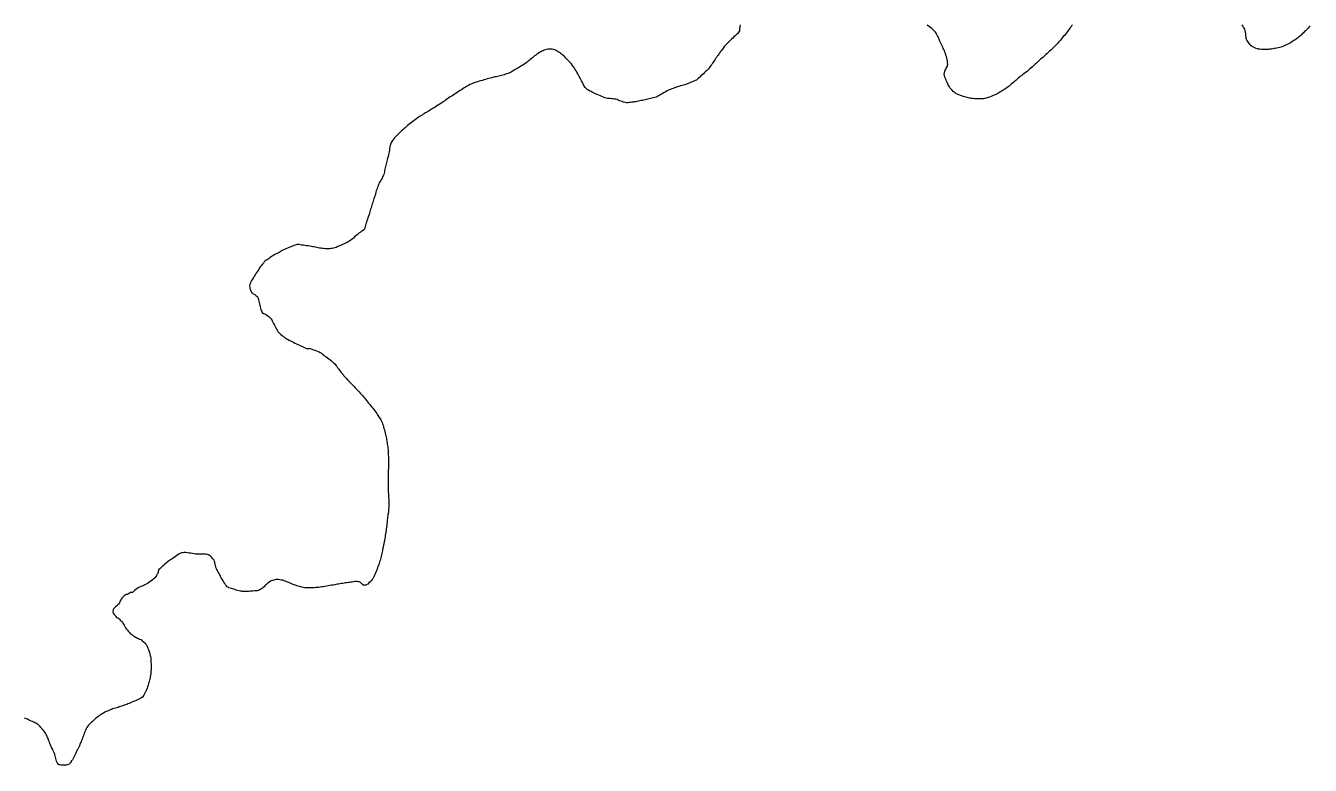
# Model space of a CAD drawing. Header units: inches. Extents: x 130170 to 284068, y 377793 to 804530.
# Drawn here: x 255039 to 262788, y 727527 to 731987 of the extents above; entities that cross this region are included whole.
import ezdxf

# ---------------------------------------------------------------- set-up
doc = ezdxf.new("R2010")
doc.units = ezdxf.units.IN
doc.header["$MEASUREMENT"] = 0
doc.layers.add('muni_il', color=7, linetype='Continuous')

msp = doc.modelspace()

# ---------------------------------------------------------------- linework, layer by layer
at = {"layer": 'muni_il'}
for points in [[(259349, 731993), (259347.5, 731984.5), (259346, 731976), (259345.3, 731969), (259344.7, 731962), (259344, 731955), (259340, 731949.3), (259336, 731943.7), (259332, 731938), (259326, 731933), (259318.8, 731926.2), (259311.6, 731919.4), (259304.4, 731912.6), (259297.2, 731905.8), (259290, 731899), (259284.2, 731893), (259278.3, 731887), (259272.5, 731881), (259266.7, 731875), (259260.8, 731869), (259255, 731863), (259250.7, 731857.3), (259246.3, 731851.7), (259242, 731846), (259236.3, 731838.3), (259230.7, 731830.7), (259225, 731823), (259220.2, 731816.2), (259215.3, 731809.3), (259210.5, 731802.5), (259205.7, 731795.7), (259200.8, 731788.8), (259196, 731782), (259191.3, 731774.8), (259186.5, 731767.5), (259181.8, 731760.3), (259177, 731753), (259172.5, 731747), (259168, 731741), (259163, 731734), (259158, 731727), (259152, 731721.3), (259146, 731715.5), (259140, 731709.8), (259134, 731704), (259126.8, 731697.2), (259119.6, 731690.4), (259112.4, 731683.6), (259105.2, 731676.8), (259098, 731670), (259091.5, 731664.5), (259085, 731659), (259077.3, 731655.8), (259069.5, 731652.5), (259061.8, 731649.3), (259054, 731646), (259045.8, 731642.5), (259037.5, 731639), (259029.3, 731635.5), (259021, 731632), (259014.5, 731630.5), (259008, 731629), (258998.4, 731626.2), (258988.8, 731623.4), (258979.2, 731620.6), (258969.6, 731617.8), (258960, 731615), (258952.2, 731612), (258944.3, 731609), (258936.5, 731606), (258928.7, 731603), (258920.8, 731600), (258913, 731597), (258904.4, 731592), (258895.8, 731587), (258887.2, 731582), (258878.6, 731577), (258870, 731572), (258863.3, 731568), (258856.5, 731564), (258849.8, 731560), (258843, 731556), (258834, 731553.5), (258825, 731551), (258816.8, 731549.2), (258808.7, 731547.3), (258800.5, 731545.5), (258792.3, 731543.7), (258784.2, 731541.8), (258776, 731540), (258767.8, 731538.3), (258759.7, 731536.7), (258751.5, 731535), (258743.3, 731533.3), (258735.2, 731531.7), (258727, 731530), (258719.7, 731528.7), (258712.3, 731527.3), (258705, 731526), (258696, 731525), (258687, 731524), (258678, 731523), (258670.5, 731522.5), (258663, 731522), (258654.5, 731524.3), (258646, 731526.5), (258637.5, 731528.8), (258629, 731531), (258621.3, 731534.7), (258613.7, 731538.3), (258606, 731542), (258598, 731543.3), (258590, 731544.7), (258582, 731546), (258573.5, 731546.5), (258565, 731547), (258556.5, 731547.5), (258548, 731548), (258540.5, 731550), (258533, 731552), (258523.8, 731555.8), (258514.6, 731559.6), (258505.4, 731563.4), (258496.2, 731567.2), (258487, 731571), (258479.5, 731574.7), (258472, 731578.3), (258464.5, 731582), (258457, 731585.7), (258449.5, 731589.3), (258442, 731593), (258433.5, 731597.5), (258425, 731602), (258419, 731608.5), (258413, 731615), (258409.5, 731621), (258406, 731627), (258401.4, 731635.8), (258396.8, 731644.6), (258392.2, 731653.4), (258387.6, 731662.2), (258383, 731671), (258378.4, 731679.8), (258373.8, 731688.6), (258369.2, 731697.4), (258364.6, 731706.2), (258360, 731715), (258354.4, 731723.2), (258348.8, 731731.4), (258343.2, 731739.6), (258337.6, 731747.8), (258332, 731756), (258326.2, 731762), (258320.3, 731768), (258314.5, 731774), (258308.7, 731780), (258302.8, 731786), (258297, 731792), (258290.7, 731798.3), (258284.3, 731804.7), (258278, 731811), (258271.7, 731815.7), (258265.3, 731820.3), (258259, 731825), (258252, 731829.3), (258245, 731833.5), (258238, 731837.8), (258231, 731842), (258222.5, 731844), (258214, 731846), (258205.3, 731846), (258196.7, 731846), (258188, 731846), (258180.7, 731843.7), (258173.3, 731841.3), (258166, 731839), (258159.7, 731836), (258153.3, 731833), (258147, 731830), (258138.7, 731825), (258130.3, 731820), (258122, 731815), (258115.5, 731809.7), (258109, 731804.3), (258102.5, 731799), (258096, 731793.7), (258089.5, 731788.3), (258083, 731783), (258076.7, 731777.7), (258070.3, 731772.3), (258064, 731767), (258057, 731762.3), (258050, 731757.7), (258043, 731753), (258034.6, 731747.8), (258026.2, 731742.6), (258017.8, 731737.4), (258009.4, 731732.2), (258001, 731727), (257992.4, 731722), (257983.8, 731717), (257975.2, 731712), (257966.6, 731707), (257958, 731702), (257950, 731699.3), (257942, 731696.7), (257934, 731694), (257926, 731691.3), (257918, 731688.7), (257910, 731686), (257901.8, 731684.3), (257893.7, 731682.7), (257885.5, 731681), (257877.3, 731679.3), (257869.2, 731677.7), (257861, 731676), (257851.4, 731673.4), (257841.8, 731670.8), (257832.2, 731668.2), (257822.6, 731665.6), (257813, 731663), (257803.4, 731660.2), (257793.8, 731657.4), (257784.2, 731654.6), (257774.6, 731651.8), (257765, 731649), (257757.3, 731646.7), (257749.7, 731644.3), (257742, 731642), (257734, 731638.7), (257726, 731635.3), (257718, 731632), (257709.6, 731626.8), (257701.2, 731621.6), (257692.8, 731616.4), (257684.4, 731611.2), (257676, 731606), (257667.6, 731600.6), (257659.2, 731595.2), (257650.8, 731589.8), (257642.4, 731584.4), (257634, 731579), (257625.6, 731573.6), (257617.2, 731568.2), (257608.8, 731562.8), (257600.4, 731557.4), (257592, 731552), (257585.2, 731547.2), (257578.3, 731542.3), (257571.5, 731537.5), (257564.7, 731532.7), (257557.8, 731527.8), (257551, 731523), (257542.6, 731517.6), (257534.2, 731512.2), (257525.8, 731506.8), (257517.4, 731501.4), (257509, 731496), (257501.8, 731491.7), (257494.7, 731487.3), (257487.5, 731483), (257480.3, 731478.7), (257473.2, 731474.3), (257466, 731470), (257458.8, 731465.7), (257451.7, 731461.3), (257444.5, 731457), (257437.3, 731452.7), (257430.2, 731448.3), (257423, 731444), (257414.8, 731438.4), (257406.6, 731432.8), (257398.4, 731427.2), (257390.2, 731421.6), (257382, 731416), (257374.2, 731409.8), (257366.4, 731403.6), (257358.6, 731397.4), (257350.8, 731391.2), (257343, 731385), (257335.6, 731378.4), (257328.2, 731371.8), (257320.8, 731365.2), (257313.4, 731358.6), (257306, 731352), (257300, 731346.2), (257294, 731340.3), (257288, 731334.5), (257282, 731328.7), (257276, 731322.8), (257270, 731317), (257263.7, 731309.7), (257257.3, 731302.3), (257251, 731295), (257247.7, 731288.7), (257244.3, 731282.3), (257241, 731276), (257239, 731270.5), (257237, 731265), (257235.8, 731255.5), (257234.5, 731246), (257233.3, 731236.5), (257232, 731227), (257229.6, 731217.4), (257227.2, 731207.8), (257224.8, 731198.2), (257222.4, 731188.6), (257220, 731179), (257218, 731170.8), (257216, 731162.7), (257214, 731154.5), (257212, 731146.3), (257210, 731138.2), (257208, 731130), (257206.2, 731122), (257204.4, 731114), (257202.6, 731106), (257200.8, 731098), (257199, 731090), (257196, 731082), (257192.3, 731075), (257188.7, 731068), (257185, 731061), (257180.7, 731053.7), (257176.3, 731046.3), (257172, 731039), (257169, 731031.2), (257166, 731023.3), (257163, 731015.5), (257160, 731007.7), (257157, 730999.8), (257154, 730992), (257151.5, 730982.5), (257149, 730973), (257146.5, 730963.5), (257144, 730954), (257142, 730949), (257140, 730944), (257137.5, 730936), (257135, 730928), (257132.5, 730920), (257130, 730912), (257127.5, 730904), (257125, 730896), (257122.5, 730888), (257120, 730880), (257117.5, 730872), (257115, 730864), (257112.5, 730856), (257110, 730848), (257106.8, 730838.6), (257103.6, 730829.2), (257100.4, 730819.8), (257097.2, 730810.4), (257094, 730801), (257091.5, 730793), (257089, 730785), (257087, 730776.7), (257085, 730768.3), (257083, 730760), (257079, 730755), (257071.3, 730750), (257063.5, 730745), (257055.8, 730740), (257048, 730735), (257043, 730730.5), (257038, 730726), (257030.6, 730719.4), (257023.2, 730712.8), (257015.8, 730706.2), (257008.4, 730699.6), (257001, 730693), (256994.5, 730689.2), (256988, 730685.4), (256981.5, 730681.6), (256977, 730679), (256970.3, 730676), (256963.7, 730673), (256957, 730670), (256949.3, 730666.7), (256941.7, 730663.3), (256934, 730660), (256926.3, 730656.7), (256918.7, 730653.3), (256911, 730650), (256903.3, 730648), (256895.7, 730646), (256888, 730644), (256879.3, 730643), (256870.7, 730642), (256862, 730641), (256852.5, 730641.5), (256843, 730642), (256835.3, 730643), (256827.5, 730644), (256819.8, 730645), (256812, 730646), (256803.8, 730647.7), (256795.7, 730649.3), (256787.5, 730651), (256779.3, 730652.7), (256771.2, 730654.3), (256763, 730656), (256753.2, 730657.4), (256743.4, 730658.8), (256733.6, 730660.2), (256723.8, 730661.6), (256714, 730663), (256704.5, 730664), (256695, 730665), (256686, 730666.5), (256677, 730668), (256671, 730666), (256665, 730664), (256657.2, 730661), (256649.3, 730658), (256641.5, 730655), (256633.7, 730652), (256625.8, 730649), (256618, 730646), (256609, 730642), (256600, 730638), (256591, 730634), (256585.3, 730630.3), (256579.7, 730626.7), (256574, 730623), (256568, 730619.5), (256562, 730616), (256554, 730613), (256546, 730610), (256538, 730605), (256530, 730600), (256522.3, 730594.7), (256514.7, 730589.3), (256507, 730584), (256501, 730580), (256495, 730576), (256489, 730572), (256484, 730569), (256478.4, 730562), (256472.8, 730555), (256467.2, 730548), (256461.6, 730541), (256456, 730534), (256450.4, 730525.8), (256444.8, 730517.6), (256439.2, 730509.4), (256433.6, 730501.2), (256428, 730493), (256422.8, 730484.6), (256417.6, 730476.2), (256412.4, 730467.8), (256407.2, 730459.4), (256402, 730451), (256397.5, 730442.5), (256393, 730434), (256391.5, 730426.5), (256390, 730419), (256390.5, 730411), (256391, 730403), (256394.4, 730395.1), (256397.9, 730387.3), (256398, 730387), (256401, 730382), (256404, 730377), (256408, 730373.5), (256412, 730370), (256421, 730366), (256427, 730360.7), (256433, 730355.3), (256439, 730350), (256441.3, 730341.7), (256443.7, 730333.3), (256446, 730325), (256447.8, 730316.8), (256449.7, 730308.7), (256451.5, 730300.5), (256453.3, 730292.3), (256455.2, 730284.2), (256457, 730276), (256460, 730270), (256463, 730264), (256466, 730258), (256473, 730252), (256479.3, 730249.3), (256485.7, 730246.7), (256492, 730244), (256500, 730238), (256508, 730232), (256514, 730225.5), (256520, 730219), (256523, 730213.5), (256526, 730208), (256530.4, 730199.2), (256534.8, 730190.4), (256539.2, 730181.6), (256543.6, 730172.8), (256548, 730164), (256552, 730157), (256556, 730150), (256560, 730143), (256566, 730136.7), (256572, 730130.3), (256578, 730124), (256585.3, 730118.8), (256592.5, 730113.5), (256599.8, 730108.3), (256607, 730103), (256613, 730099.5), (256619, 730096), (256627.8, 730091.4), (256636.6, 730086.8), (256645.4, 730082.2), (256654.2, 730077.6), (256663, 730073), (256672, 730068.8), (256681, 730064.6), (256690, 730060.4), (256699, 730056.2), (256708, 730052), (256716.3, 730048.3), (256724.7, 730044.7), (256733, 730041), (256740.7, 730040.7), (256748.3, 730040.3), (256756, 730040), (256765.4, 730036.6), (256774.8, 730033.2), (256784.2, 730029.8), (256793.6, 730026.4), (256803, 730023), (256809.5, 730020), (256816, 730017), (256823, 730011.5), (256830, 730006), (256837, 730000.5), (256844, 729995), (256852, 729989.7), (256860, 729984.3), (256868, 729979), (256873.3, 729974.7), (256878.7, 729970.3), (256884, 729966), (256890, 729960.3), (256896, 729954.7), (256902, 729949), (256907, 729942.3), (256912, 729935.7), (256917, 729929), (256922.2, 729922.3), (256927.3, 729915.7), (256932.5, 729909), (256937.7, 729902.3), (256942.8, 729895.7), (256948, 729889), (256953.5, 729882.7), (256959, 729876.3), (256964.5, 729870), (256970, 729863.7), (256975.5, 729857.3), (256981, 729851), (256988, 729844), (256995, 729837), (257002, 729830), (257009, 729823), (257016, 729816), (257021.7, 729809.8), (257027.3, 729803.7), (257033, 729797.5), (257038.7, 729791.3), (257044.3, 729785.2), (257050, 729779), (257056.6, 729771.6), (257063.2, 729764.2), (257069.8, 729756.8), (257076.4, 729749.4), (257083, 729742), (257089.2, 729734.2), (257095.4, 729726.4), (257101.6, 729718.6), (257107.8, 729710.8), (257114, 729703), (257120.2, 729695.2), (257126.4, 729687.4), (257132.6, 729679.6), (257138.8, 729671.8), (257145, 729664), (257150.6, 729655.8), (257156.2, 729647.6), (257161.8, 729639.4), (257167.4, 729631.2), (257173, 729623), (257177.5, 729616.5), (257182, 729610), (257185.3, 729602), (257188.5, 729594), (257191.8, 729586), (257195, 729578), (257197.6, 729568.4), (257200.2, 729558.8), (257202.8, 729549.2), (257205.4, 729539.6), (257208, 729530), (257209.7, 729521.8), (257211.3, 729513.7), (257213, 729505.5), (257214.7, 729497.3), (257216.3, 729489.2), (257218, 729481), (257219.2, 729472.7), (257220.3, 729464.3), (257221.5, 729456), (257222.7, 729447.7), (257223.8, 729439.3), (257225, 729431), (257225.3, 729422.7), (257225.7, 729414.3), (257226, 729406), (257226.3, 729397.7), (257226.7, 729389.3), (257227, 729381), (257227, 729372.7), (257227, 729364.3), (257227, 729356), (257227, 729347.7), (257227, 729339.3), (257227, 729331), (257226.8, 729322.7), (257226.7, 729314.3), (257226.5, 729306), (257226.3, 729297.7), (257226.2, 729289.3), (257226, 729281), (257226, 729272.7), (257226, 729264.3), (257226, 729256), (257226, 729247.7), (257226, 729239.3), (257226, 729231), (257225.7, 729221.7), (257225.3, 729212.3), (257225, 729203), (257225.3, 729196), (257225.7, 729189), (257226, 729182), (257226.5, 729173.7), (257227, 729165.3), (257227.5, 729157), (257228, 729148.7), (257228.5, 729140.3), (257229, 729132), (257229, 729122), (257229, 729112), (257229, 729102), (257229, 729092), (257229, 729082), (257228.3, 729073), (257227.5, 729064), (257226.8, 729055), (257226, 729046), (257224.5, 729039), (257223, 729032), (257222.2, 729023.7), (257221.3, 729015.3), (257220.5, 729007), (257219.7, 728998.7), (257218.8, 728990.3), (257218, 728982), (257216.8, 728972.2), (257215.6, 728962.4), (257214.4, 728952.6), (257213.2, 728942.8), (257212, 728933), (257210.2, 728923.2), (257208.4, 728913.4), (257206.6, 728903.6), (257204.8, 728893.8), (257203, 728884), (257201.2, 728874.2), (257199.4, 728864.4), (257197.6, 728854.6), (257195.8, 728844.8), (257194, 728835), (257192.3, 728827.5), (257190.5, 728820), (257188.8, 728812.5), (257187, 728805), (257185.5, 728795.5), (257184, 728786), (257181.5, 728778), (257179, 728770), (257176.5, 728762), (257174, 728754), (257171.5, 728746), (257169, 728738), (257165.6, 728728.6), (257162.2, 728719.2), (257158.8, 728709.8), (257155.4, 728700.4), (257152, 728691), (257148, 728682), (257144, 728673), (257140, 728664), (257136, 728655), (257132.5, 728651), (257129, 728647), (257122.5, 728640.3), (257116, 728633.5), (257109.5, 728626.8), (257103, 728620), (257097.5, 728617), (257092, 728614), (257085, 728612.5), (257078, 728611), (257070.7, 728617.7), (257063.3, 728624.3), (257056, 728631), (257051, 728633), (257044.5, 728634), (257038, 728635), (257031, 728635), (257024, 728635), (257016.7, 728633.7), (257009.3, 728632.3), (257002, 728631), (256993.7, 728629.8), (256985.3, 728628.7), (256977, 728627.5), (256968.7, 728626.3), (256960.3, 728625.2), (256952, 728624), (256943.3, 728622.7), (256934.7, 728621.3), (256926, 728620), (256918.3, 728618.7), (256910.7, 728617.3), (256903, 728616), (256893.2, 728614.2), (256883.4, 728612.4), (256873.6, 728610.6), (256863.8, 728608.8), (256854, 728607), (256844.2, 728605.4), (256834.4, 728603.8), (256824.6, 728602.2), (256814.8, 728600.6), (256805, 728599), (256796.7, 728598.7), (256788.3, 728598.3), (256780, 728598), (256771.7, 728597.7), (256763.3, 728597.3), (256755, 728597), (256747, 728597.3), (256739, 728597.5), (256731, 728597.8), (256723, 728598), (256714, 728599.5), (256705, 728601), (256697.7, 728603), (256690.3, 728605), (256683, 728607), (256674.3, 728609.7), (256665.7, 728612.3), (256657, 728615), (256649.3, 728618.3), (256641.7, 728621.7), (256634, 728625), (256626.3, 728628.3), (256618.7, 728631.7), (256611, 728635), (256604, 728637.7), (256597, 728640.3), (256590, 728643), (256581, 728644.3), (256572, 728645.7), (256563, 728647), (256556.5, 728647), (256550, 728647), (256542.5, 728645.5), (256535, 728644), (256528.3, 728641.7), (256521.7, 728639.3), (256515, 728637), (256507, 728631), (256499, 728625), (256493.5, 728619.8), (256488, 728614.5), (256482.5, 728609.3), (256477, 728604), (256472, 728599.5), (256467, 728595), (256460.7, 728591.3), (256454.3, 728587.7), (256448, 728584), (256441.5, 728582), (256435, 728580), (256426.7, 728579.3), (256418.3, 728578.7), (256410, 728578), (256401.7, 728577.3), (256393.3, 728576.7), (256385, 728576), (256377, 728575), (256369, 728575.3), (256361, 728575.5), (256353, 728575.8), (256345, 728576), (256340, 728577), (256335, 728578), (256326, 728580), (256317, 728582), (256308, 728584), (256301, 728586.3), (256294, 728588.7), (256287, 728591), (256279.7, 728593.3), (256272.3, 728595.7), (256265, 728598), (256259.5, 728601), (256254, 728604), (256249.5, 728609.5), (256245, 728615), (256239.8, 728623.4), (256234.6, 728631.8), (256229.4, 728640.2), (256224.2, 728648.6), (256219, 728657), (256214.4, 728665.8), (256209.8, 728674.6), (256205.2, 728683.4), (256200.6, 728692.2), (256196, 728701), (256192.5, 728708.5), (256189, 728716), (256186.8, 728724.3), (256184.5, 728732.5), (256182.3, 728740.8), (256180, 728749), (256177.5, 728756), (256175, 728763), (256170.7, 728769), (256166.3, 728775), (256162, 728781), (256157.5, 728785), (256153, 728789), (256147.5, 728792.5), (256142, 728796), (256137, 728797.5), (256132, 728799), (256123, 728799.3), (256114, 728799.7), (256105, 728800), (256096.8, 728800.2), (256088.6, 728800.4), (256080.4, 728800.6), (256072.2, 728800.8), (256064, 728801), (256055, 728802), (256045.2, 728803.6), (256035.4, 728805.2), (256025.6, 728806.8), (256015.8, 728808.4), (256006, 728810), (255999.5, 728810), (255993, 728810), (255985.5, 728809), (255978, 728808), (255971.3, 728805), (255964.7, 728802), (255958, 728799), (255950, 728793), (255942, 728787), (255934, 728781), (255926, 728775), (255918, 728769), (255912.3, 728765.3), (255906.7, 728761.7), (255901, 728758), (255893.3, 728751.7), (255885.7, 728745.3), (255878, 728739), (255870.6, 728732.4), (255863.2, 728725.8), (255855.8, 728719.2), (255848.4, 728712.6), (255841, 728706), (255839.8, 728700.7), (255838.6, 728695.5), (255837.3, 728689.7), (255836, 728684), (255833, 728678.7), (255829, 728671.9), (255825, 728665), (255818.5, 728658), (255812, 728651), (255806.5, 728647), (255801, 728643), (255794, 728638), (255787, 728633), (255780, 728628), (255773, 728623.5), (255766, 728619), (255758, 728615), (255750, 728611), (255742, 728607), (255733.5, 728604.5), (255725, 728602), (255717.7, 728597), (255710.3, 728592), (255703, 728587), (255696.3, 728581.3), (255689.7, 728575.7), (255683, 728570), (255677.5, 728570), (255672, 728570), (255665.5, 728565.5), (255659, 728561), (255654, 728557), (255646, 728556), (255639.5, 728552), (255633, 728548), (255626, 728541), (255619, 728534), (255615.5, 728529.5), (255612, 728525), (255609.5, 728519), (255607, 728513), (255605, 728506.5), (255603, 728500), (255595, 728494), (255588.3, 728488), (255581.5, 728482), (255574.8, 728476), (255568, 728470), (255566, 728463.5), (255564, 728457), (255565, 728451), (255565.4, 728449.8), (255565.5, 728449.5), (255568, 728442), (255573, 728436.5), (255578, 728431), (255580, 728428.4), (255580.4, 728427.8), (255583.7, 728423.4), (255587, 728419), (255594, 728417), (255601, 728412), (255604.5, 728407.5), (255608, 728403), (255615, 728397), (255623, 728392), (255625, 728385), (255629, 728379), (255633, 728373), (255637.5, 728364.5), (255642, 728356), (255647.5, 728348.5), (255653, 728341), (255657, 728336), (255661, 728331), (255666.5, 728325.5), (255672, 728320), (255679, 728315), (255686, 728310), (255693.5, 728305), (255701, 728300), (255707, 728297), (255713, 728294), (255719.5, 728291), (255726, 728288), (255735, 728285), (255740.5, 728280.5), (255746, 728276), (255752, 728270.5), (255758, 728265), (255762.5, 728259.5), (255767, 728254), (255769, 728248.5), (255771, 728243), (255775, 728234), (255779, 728225), (255781, 728219.5), (255783, 728214), (255785.5, 728206.5), (255788, 728199), (255789, 728190), (255791, 728183), (255793, 728176), (255793, 728170), (255793, 728164), (255793.7, 728155.7), (255794.3, 728147.3), (255795, 728139), (255795.5, 728130.5), (255796, 728122), (255796, 728115.3), (255796, 728108.5), (255796, 728108), (255795.3, 728101.3), (255794.7, 728094.7), (255794, 728088), (255793, 728078.5), (255792, 728069), (255790.5, 728059.5), (255789, 728050), (255786.6, 728042), (255784.2, 728034), (255781.8, 728026), (255779.4, 728018), (255777, 728010), (255774, 728000.7), (255771, 727991.3), (255768, 727982), (255764, 727973.7), (255760, 727965.3), (255756, 727957), (255751.7, 727950.3), (255747.3, 727943.7), (255743, 727937), (255734.5, 727932.5), (255726, 727928), (255717.5, 727923.5), (255709, 727919), (255702.3, 727916.3), (255695.7, 727913.7), (255689, 727911), (255680, 727907), (255671, 727903), (255663.4, 727900.2), (255655.8, 727897.4), (255648.2, 727894.6), (255640.6, 727891.8), (255633, 727889), (255625.7, 727886.3), (255618.3, 727883.7), (255611, 727881), (255603.7, 727878.7), (255596.3, 727876.3), (255589, 727874), (255580, 727872), (255571, 727870), (255563.3, 727867), (255555.7, 727864), (255548, 727861), (255540.3, 727857.7), (255532.7, 727854.3), (255525, 727851), (255517, 727846.7), (255509, 727842.3), (255501, 727838), (255494.3, 727833.7), (255487.7, 727829.3), (255481, 727825), (255474, 727819.5), (255467, 727814), (255461, 727808.3), (255455, 727802.7), (255449, 727797), (255443, 727792), (255437, 727787), (255431, 727782), (255424, 727775), (255417, 727768), (255412.5, 727761.5), (255408, 727755), (255404, 727747.5), (255400, 727740), (255397, 727732.3), (255394, 727724.5), (255391, 727716.8), (255388, 727709), (255385, 727701), (255382, 727693), (255379, 727685), (255376, 727677), (255374, 727669), (255370, 727661.5), (255366, 727654), (255363, 727645), (255362, 727639), (255360, 727636), (255358, 727633), (255354, 727625), (255349, 727621), (255347, 727614), (255343.3, 727605.3), (255339.7, 727596.7), (255336, 727588), (255332, 727580), (255328, 727572), (255324, 727564), (255321, 727560), (255318, 727556), (255313, 727553), (255313, 727546), (255312, 727543), (255308, 727541), (255305, 727538), (255303, 727533), (255296, 727531), (255290, 727529.5), (255284, 727528), (255275.5, 727528), (255267, 727528), (255259, 727527.5), (255251, 727527), (255244, 727529.5), (255237, 727532), (255233, 727537), (255229, 727542), (255227, 727547), (255225, 727552), (255222.5, 727560), (255220, 727568), (255218, 727575.8), (255216, 727583.5), (255214, 727591.3), (255212, 727599), (255208.7, 727606.7), (255205.3, 727614.3), (255202, 727622), (255198.7, 727628.3), (255195.3, 727634.7), (255192, 727641), (255188.8, 727649.3), (255185.5, 727657.5), (255182.3, 727665.8), (255179, 727674), (255177, 727680), (255175, 727686), (255172, 727692.7), (255169, 727699.3), (255166, 727706), (255162, 727713), (255158, 727720), (255154, 727727), (255148, 727734), (255142, 727741), (255136, 727748), (255131, 727754.3), (255126, 727760.7), (255121, 727767), (255114, 727772.5), (255107, 727778), (255101, 727781), (255095, 727784), (255089, 727787), (255081, 727790.5), (255073, 727794), (255065, 727797.5), (255057, 727801), (255049, 727804.5), (255041, 727808), (255032.7, 727810.3)], [(261353, 731992), (261348, 731985.3), (261343, 731978.7), (261338, 731972), (261333, 731965.3), (261328, 731958.7), (261323, 731952), (261316.8, 731944.2), (261310.6, 731936.4), (261304.4, 731928.6), (261298.2, 731920.8), (261292, 731913), (261286.5, 731906.7), (261281, 731900.3), (261275.5, 731894), (261270, 731887.7), (261264.5, 731881.3), (261259, 731875), (261253, 731869.2), (261247, 731863.3), (261241, 731857.5), (261235, 731851.7), (261229, 731845.8), (261223, 731840), (261215.6, 731833.4), (261208.2, 731826.8), (261200.8, 731820.2), (261193.4, 731813.6), (261186, 731807), (261179.8, 731801.3), (261173.7, 731795.7), (261167.5, 731790), (261161.3, 731784.3), (261155.2, 731778.7), (261149, 731773), (261142.8, 731767.3), (261136.7, 731761.7), (261130.5, 731756), (261124.3, 731750.3), (261118.2, 731744.7), (261112, 731739), (261104.4, 731732.6), (261096.8, 731726.2), (261089.2, 731719.8), (261081.6, 731713.4), (261074, 731707), (261067.3, 731702), (261060.7, 731697), (261054, 731692), (261047.3, 731687), (261040.7, 731682), (261034, 731677), (261026.6, 731670.4), (261019.2, 731663.8), (261011.8, 731657.2), (261004.4, 731650.6), (260997, 731644), (260990.5, 731638.7), (260984, 731633.3), (260977.5, 731628), (260971, 731622.7), (260964.5, 731617.3), (260958, 731612), (260952, 731608), (260946, 731604), (260940, 731600), (260932, 731595.3), (260924, 731590.7), (260916, 731586), (260909.3, 731582), (260902.7, 731578), (260896, 731574), (260887.7, 731570.7), (260879.3, 731567.3), (260871, 731564), (260862.3, 731560.3), (260853.7, 731556.7), (260845, 731553), (260838, 731551.3), (260831, 731549.7), (260824, 731548), (260817, 731546.5), (260810, 731545), (260801, 731545.3), (260792, 731545.5), (260783, 731545.8), (260774, 731546), (260764.7, 731546.7), (260755.3, 731547.3), (260746, 731548), (260739, 731549.3), (260732, 731550.7), (260725, 731552), (260718, 731553.5), (260711, 731555), (260702.5, 731557.8), (260694, 731560.5), (260685.5, 731563.3), (260677, 731566), (260668.7, 731569.7), (260660.3, 731573.3), (260652, 731577), (260646, 731581.7), (260640, 731586.3), (260634, 731591), (260628, 731597.7), (260622, 731604.3), (260616, 731611), (260612, 731617.3), (260608, 731623.7), (260604, 731630), (260600.7, 731637.7), (260597.3, 731645.3), (260594, 731653), (260590.7, 731660.7), (260587.3, 731668.3), (260584, 731676), (260582, 731685.5), (260580, 731695), (260581.5, 731703.5), (260583, 731712), (260586, 731718), (260589, 731724), (260592.3, 731730), (260595.7, 731736), (260599, 731742), (260600, 731748.5), (260601, 731755), (260600.5, 731763), (260600, 731771), (260599, 731776.5), (260598, 731782), (260595.3, 731791.3), (260592.5, 731800.5), (260589.8, 731809.8), (260587, 731819), (260584, 731827), (260581, 731835), (260577.5, 731842.5), (260574, 731850), (260570.5, 731857.5), (260567, 731865), (260563.3, 731873.3), (260559.5, 731881.5), (260555.8, 731889.8), (260552, 731898), (260550, 731904.5), (260548, 731911), (260544, 731918.8), (260540, 731926.5), (260536, 731934.3), (260532, 731942), (260527, 731947.5), (260522, 731953), (260516.3, 731958.3), (260510.7, 731963.7), (260505, 731969), (260498, 731974.3), (260491, 731979.7), (260484, 731985), (260477.2, 731989.8)], [(262788, 731987), (262781.7, 731979.7), (262775.3, 731972.3), (262769, 731965), (262763.7, 731960.3), (262758.3, 731955.7), (262753, 731951), (262746.3, 731944), (262739.7, 731937), (262733, 731930), (262727.7, 731925.7), (262722.3, 731921.3), (262717, 731917), (262710, 731911.7), (262703, 731906.3), (262696, 731901), (262689.3, 731897), (262682.7, 731893), (262676, 731889), (262668, 731884.3), (262660, 731879.7), (262652, 731875), (262645, 731872), (262638, 731869), (262631, 731866), (262622, 731862), (262613, 731858), (262603.3, 731855.7), (262593.7, 731853.3), (262584, 731851), (262576.5, 731849.8), (262569, 731848.5), (262561.5, 731847.3), (262554, 731846), (262547.3, 731845.3), (262540.7, 731844.7), (262534, 731844), (262526, 731843.8), (262518, 731843.5), (262510, 731843.3), (262502, 731843), (262493, 731844), (262484, 731845), (262476.3, 731846.3), (262468.7, 731847.7), (262461, 731849), (262453.3, 731853), (262445.7, 731857), (262438, 731861), (262431.5, 731866), (262425, 731871), (262420.3, 731878), (262415.5, 731885), (262410.8, 731892), (262406, 731899), (262404, 731904), (262402, 731909), (262401, 731918.8), (262400, 731928.5), (262399, 731938.3), (262398, 731948), (262396, 731957), (262394, 731966), (262389.8, 731972.5), (262385.5, 731979), (262381.3, 731985.5), (262377, 731992)]]:
    msp.add_lwpolyline(points, dxfattribs=at)

doc.saveas('drawing.dxf')
